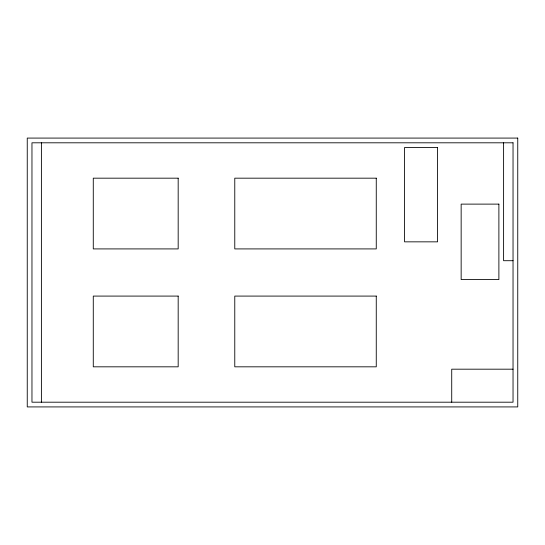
<?xml version="1.0" encoding="UTF-8"?>
<svg xmlns="http://www.w3.org/2000/svg" width="545" height="545" viewBox="0 0 545 545"><rect width="100%" height="100%" fill="white"/><g stroke="black" fill="none" stroke-linecap="round" stroke-linejoin="round"><path stroke-width="0.82" d="M513.036 260.708L503.6 260.708L503.6 142.804M513.036 369.183L451.723 369.183L451.723 402.196M41.4 142.804L41.4 402.196M517.75 138.083L27.25 138.083L27.25 406.917L517.75 406.917L517.75 138.083M513.036 142.804L31.964 142.804L31.964 402.196L513.036 402.196L513.036 142.804M437.574 147.518L404.56 147.518L404.56 241.844L437.574 241.844L437.574 147.518M178.174 178.174L93.277 178.174L93.277 248.915L178.174 248.915L178.174 178.174M376.261 178.174L234.772 178.174L234.772 248.915L376.261 248.915L376.261 178.174M498.886 204.116L461.152 204.116L461.152 279.571L498.886 279.571L498.886 204.116M178.174 296.085L93.277 296.085L93.277 366.826L178.174 366.826L178.174 296.085M376.261 296.085L234.772 296.085L234.772 366.826L376.261 366.826L376.261 296.085"/></g></svg>
